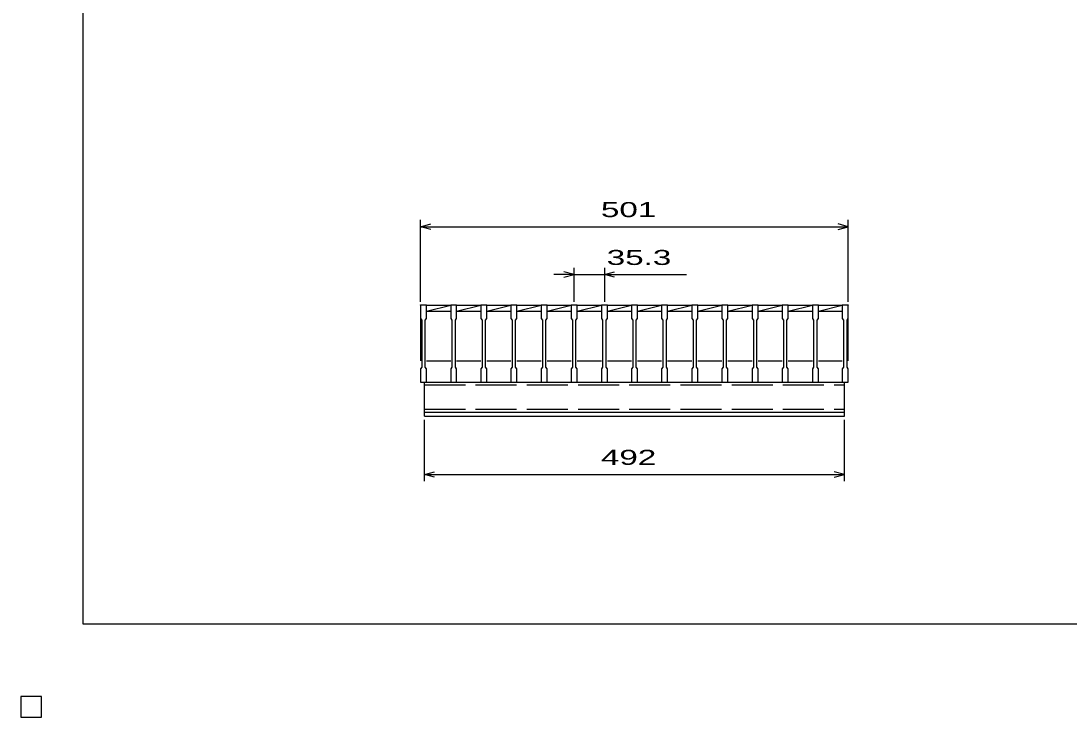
# Model space of a CAD drawing. Units: millimetres, scale not verified. Extents: x -1456 to 1385, y -1026 to 843.
# Drawn here: x -1456 to -228, y -1026 to -211 of the extents above; entities that cross this region are included whole.
import ezdxf
from ezdxf.enums import TextEntityAlignment as Align

# ---------------------------------------------------------------- set-up
doc = ezdxf.new("R2010")
doc.units = ezdxf.units.MM
doc.header["$LTSCALE"] = 8
doc.linetypes.add('DASHED', pattern=[7.5, 6, -1.5])
for name, color, linetype, lineweight in [('0_2', 150, 'Continuous', 25), ('16', 3, 'Continuous', 25), ('22', 4, 'Continuous', 25), ('24', 2, 'Continuous', 25), ('32', 4, 'Continuous', 25)]:
    doc.layers.add(name, color=color, linetype=linetype, lineweight=lineweight)
doc.styles.add('ベクトル', font='')
doc.styles.get('ベクトル').set_extended_font_data('ベクトル')

msp = doc.modelspace()

# ---------------------------------------------------------------- linework, layer by layer
at = {"layer": '0_2'}
for p, q in [((-1383.2, -917.2), (-1383.2, 842.8)), ((1384.8, -917.2), (-1383.2, -917.2)), ((-1432, -1002), (-1456, -1002)), ((-1456, -1002), (-1456, -1026)), ((-1432, -1002), (-1456, -1002)), ((-1456, -1002), (-1456, -1026)), ((-1432, -1002), (-1456, -1002)), ((-1456, -1002), (-1456, -1026)), ((-1432, -1002), (-1456, -1002)), ((-1456, -1002), (-1456, -1026)), ((-1432, -1002), (-1456, -1002)), ((-1456, -1002), (-1456, -1026)), ((-1432, -1026), (-1432, -1002)), ((-1432, -1026), (-1432, -1002)), ((-1432, -1026), (-1432, -1002)), ((-1432, -1026), (-1432, -1002)), ((-1432, -1026), (-1432, -1002)), ((-1456, -1026), (-1432, -1026)), ((-1456, -1026), (-1432, -1026)), ((-1456, -1026), (-1432, -1026)), ((-1456, -1026), (-1432, -1026)), ((-1456, -1026), (-1432, -1026))]:
    msp.add_line(p, q, dxfattribs=at)
at = {"layer": '16'}
for p, q in [((-988, -544), (-988, -543.3)), ((-988, -543.3), (-981, -543.3)), ((-988, -544), (-988, -559.5)), ((-981, -544), (-988, -544)), ((-988, -544), (-988, -609)), ((-981, -543.3), (-981, -544)), ((-981, -559.5), (-981, -544)), ((-981, -544), (-952.7, -544)), ((-981, -551), (-952.7, -544)), ((-981, -551), (-952.7, -551)), ((-952.7, -544), (-952.7, -543.3)), ((-952.7, -543.3), (-945.7, -543.3)), ((-952.7, -544), (-952.7, -559.5)), ((-945.7, -544), (-952.7, -544)), ((-945.7, -543.3), (-945.7, -544)), ((-945.7, -559.5), (-945.7, -544)), ((-945.7, -544), (-917.4, -544)), ((-945.7, -551), (-917.4, -544)), ((-945.7, -551), (-917.4, -551)), ((-917.4, -544), (-917.4, -543.3)), ((-917.4, -543.3), (-910.4, -543.3)), ((-917.4, -544), (-917.4, -559.5)), ((-910.4, -544), (-917.4, -544)), ((-910.4, -543.3), (-910.4, -544)), ((-910.4, -559.5), (-910.4, -544)), ((-910.4, -544), (-882.1, -544)), ((-910.4, -551), (-882.1, -544)), ((-910.4, -551), (-882.1, -551)), ((-882.1, -544), (-882.1, -543.3)), ((-882.1, -543.3), (-875.1, -543.3)), ((-882.1, -544), (-882.1, -559.5)), ((-875.1, -544), (-882.1, -544)), ((-875.1, -543.3), (-875.1, -544)), ((-875.1, -559.5), (-875.1, -544)), ((-875.1, -544), (-846.8, -544)), ((-875.1, -551), (-846.8, -544)), ((-875.1, -551), (-846.8, -551)), ((-846.8, -544), (-846.8, -543.3)), ((-846.8, -543.3), (-839.8, -543.3)), ((-846.8, -544), (-846.8, -559.5)), ((-839.8, -544), (-846.8, -544)), ((-839.8, -543.3), (-839.8, -544)), ((-839.8, -559.5), (-839.8, -544)), ((-839.8, -544), (-811.5, -544)), ((-839.8, -551), (-811.5, -544)), ((-839.8, -551), (-811.5, -551)), ((-811.5, -544), (-811.5, -543.3)), ((-811.5, -543.3), (-804.5, -543.3)), ((-811.5, -544), (-811.5, -559.5)), ((-804.5, -544), (-811.5, -544)), ((-804.5, -543.3), (-804.5, -544)), ((-804.5, -559.5), (-804.5, -544)), ((-804.5, -544), (-776.2, -544)), ((-804.5, -551), (-776.2, -544)), ((-804.5, -551), (-776.2, -551)), ((-776.2, -544), (-776.2, -543.3)), ((-776.2, -543.3), (-769.2, -543.3)), ((-776.2, -544), (-776.2, -559.5)), ((-769.2, -544), (-776.2, -544)), ((-769.2, -543.3), (-769.2, -544)), ((-769.2, -559.5), (-769.2, -544)), ((-769.2, -544), (-740.9, -544)), ((-769.2, -551), (-740.9, -544)), ((-769.2, -551), (-740.9, -551)), ((-740.9, -544), (-740.9, -543.3)), ((-740.9, -543.3), (-733.9, -543.3)), ((-740.9, -544), (-740.9, -559.5)), ((-733.9, -544), (-740.9, -544)), ((-733.9, -543.3), (-733.9, -544)), ((-733.9, -559.5), (-733.9, -544)), ((-733.9, -544), (-705.6, -544)), ((-733.9, -551), (-705.6, -544)), ((-733.9, -551), (-705.6, -551)), ((-705.6, -544), (-705.6, -543.3)), ((-705.6, -543.3), (-698.6, -543.3)), ((-705.6, -544), (-705.6, -559.5)), ((-698.6, -544), (-705.6, -544)), ((-698.6, -543.3), (-698.6, -544)), ((-698.6, -559.5), (-698.6, -544)), ((-698.6, -544), (-670.3, -544)), ((-698.6, -551), (-670.3, -544)), ((-698.6, -551), (-670.3, -551)), ((-670.3, -544), (-670.3, -543.3)), ((-670.3, -543.3), (-663.3, -543.3)), ((-670.3, -544), (-670.3, -559.5)), ((-663.3, -544), (-670.3, -544)), ((-663.3, -543.3), (-663.3, -544)), ((-663.3, -559.5), (-663.3, -544)), ((-663.3, -544), (-635, -544)), ((-663.3, -551), (-635, -544)), ((-663.3, -551), (-635, -551)), ((-635, -544), (-635, -543.3)), ((-635, -543.3), (-628, -543.3)), ((-635, -544), (-635, -559.5)), ((-628, -544), (-635, -544)), ((-628, -543.3), (-628, -544)), ((-628, -559.5), (-628, -544)), ((-628, -544), (-599.7, -544)), ((-628, -551), (-599.7, -544)), ((-628, -551), (-599.7, -551)), ((-599.7, -544), (-599.7, -543.3)), ((-599.7, -543.3), (-592.7, -543.3)), ((-599.7, -544), (-599.7, -559.5)), ((-592.7, -544), (-599.7, -544)), ((-592.7, -543.3), (-592.7, -544)), ((-592.7, -559.5), (-592.7, -544)), ((-592.7, -544), (-564.4, -544)), ((-592.7, -551), (-564.4, -544)), ((-592.7, -551), (-564.4, -551)), ((-564.4, -544), (-564.4, -543.3)), ((-564.4, -543.3), (-557.4, -543.3)), ((-564.4, -544), (-564.4, -559.5)), ((-557.4, -544), (-564.4, -544)), ((-557.4, -543.3), (-557.4, -544)), ((-557.4, -559.5), (-557.4, -544)), ((-557.4, -544), (-529.1, -544)), ((-557.4, -551), (-529.1, -544)), ((-557.4, -551), (-529.1, -551)), ((-529.1, -544), (-529.1, -543.3)), ((-529.1, -543.3), (-522.1, -543.3)), ((-529.1, -544), (-529.1, -559.5)), ((-522.1, -544), (-529.1, -544)), ((-522.1, -543.3), (-522.1, -544)), ((-522.1, -559.5), (-522.1, -544)), ((-522.1, -544), (-494, -544)), ((-522.1, -551), (-494, -544.049)), ((-522.1, -551), (-494, -551)), ((-494, -544), (-494, -543.3)), ((-494, -543.3), (-487, -543.3)), ((-494, -544), (-494, -559.5)), ((-487, -544), (-494, -544)), ((-487, -543.3), (-487, -544)), ((-487, -559.5), (-487, -544)), ((-487, -609), (-487, -544)), ((-988, -559.5), (-986.5, -561.5)), ((-986.5, -561.5), (-986.5, -616.5)), ((-982.5, -561.5), (-981, -559.5)), ((-982.5, -616.5), (-982.5, -561.5)), ((-952.7, -559.5), (-951.2, -561.5)), ((-951.2, -561.5), (-951.2, -616.5)), ((-947.2, -561.5), (-945.7, -559.5)), ((-947.2, -616.5), (-947.2, -561.5)), ((-917.4, -559.5), (-915.9, -561.5)), ((-915.9, -561.5), (-915.9, -616.5)), ((-911.9, -561.5), (-910.4, -559.5)), ((-911.9, -616.5), (-911.9, -561.5)), ((-882.1, -559.5), (-880.6, -561.5)), ((-880.6, -561.5), (-880.6, -616.5)), ((-876.6, -561.5), (-875.1, -559.5)), ((-876.6, -616.5), (-876.6, -561.5)), ((-846.8, -559.5), (-845.3, -561.5)), ((-845.3, -561.5), (-845.3, -616.5)), ((-841.3, -561.5), (-839.8, -559.5)), ((-841.3, -616.5), (-841.3, -561.5)), ((-811.5, -559.5), (-810, -561.5)), ((-810, -561.5), (-810, -616.5)), ((-806, -561.5), (-804.5, -559.5)), ((-806, -616.5), (-806, -561.5)), ((-776.2, -559.5), (-774.7, -561.5)), ((-774.7, -561.5), (-774.7, -616.5)), ((-770.7, -561.5), (-769.2, -559.5)), ((-770.7, -616.5), (-770.7, -561.5)), ((-740.9, -559.5), (-739.4, -561.5)), ((-739.4, -561.5), (-739.4, -616.5)), ((-735.4, -561.5), (-733.9, -559.5)), ((-735.4, -616.5), (-735.4, -561.5)), ((-705.6, -559.5), (-704.1, -561.5)), ((-704.1, -561.5), (-704.1, -616.5)), ((-700.1, -561.5), (-698.6, -559.5)), ((-700.1, -616.5), (-700.1, -561.5)), ((-670.3, -559.5), (-668.8, -561.5)), ((-668.8, -561.5), (-668.8, -616.5)), ((-664.8, -561.5), (-663.3, -559.5)), ((-664.8, -616.5), (-664.8, -561.5)), ((-635, -559.5), (-633.5, -561.5)), ((-633.5, -561.5), (-633.5, -616.5)), ((-629.5, -561.5), (-628, -559.5)), ((-629.5, -616.5), (-629.5, -561.5)), ((-599.7, -559.5), (-598.2, -561.5)), ((-598.2, -561.5), (-598.2, -616.5)), ((-594.2, -561.5), (-592.7, -559.5)), ((-594.2, -616.5), (-594.2, -561.5)), ((-564.4, -559.5), (-562.9, -561.5)), ((-562.9, -561.5), (-562.9, -616.5)), ((-558.9, -561.5), (-557.4, -559.5)), ((-558.9, -616.5), (-558.9, -561.5)), ((-529.1, -559.5), (-527.6, -561.5)), ((-527.6, -561.5), (-527.6, -616.5)), ((-523.6, -561.5), (-522.1, -559.5)), ((-523.6, -616.5), (-523.6, -561.5)), ((-494, -559.5), (-492.5, -561.5)), ((-492.5, -561.5), (-492.5, -616.5)), ((-488.5, -561.5), (-487, -559.5)), ((-488.5, -616.5), (-488.5, -561.5)), ((-981, -609), (-952.7, -609)), ((-945.7, -609), (-917.4, -609)), ((-910.4, -609), (-882.1, -609)), ((-875.1, -609), (-846.8, -609)), ((-839.8, -609), (-811.5, -609)), ((-804.5, -609), (-776.2, -609)), ((-769.2, -609), (-740.9, -609)), ((-733.9, -609), (-705.6, -609)), ((-698.6, -609), (-670.3, -609)), ((-663.3, -609), (-635, -609)), ((-628, -609), (-599.7, -609)), ((-592.7, -609), (-564.4, -609)), ((-557.4, -609), (-529.1, -609)), ((-522.1, -609), (-494, -609)), ((-986.5, -616.5), (-988, -618.5)), ((-988, -618.5), (-988, -634)), ((-981, -618.5), (-982.5, -616.5)), ((-981, -634), (-981, -618.5)), ((-951.2, -616.5), (-952.7, -618.5)), ((-952.7, -618.5), (-952.7, -634)), ((-945.7, -618.5), (-947.2, -616.5)), ((-945.7, -634), (-945.7, -618.5)), ((-915.9, -616.5), (-917.4, -618.5)), ((-917.4, -618.5), (-917.4, -634)), ((-910.4, -618.5), (-911.9, -616.5)), ((-910.4, -634), (-910.4, -618.5)), ((-880.6, -616.5), (-882.1, -618.5)), ((-882.1, -618.5), (-882.1, -634)), ((-875.1, -618.5), (-876.6, -616.5)), ((-875.1, -634), (-875.1, -618.5)), ((-845.3, -616.5), (-846.8, -618.5)), ((-846.8, -618.5), (-846.8, -634)), ((-839.8, -618.5), (-841.3, -616.5)), ((-839.8, -634), (-839.8, -618.5)), ((-810, -616.5), (-811.5, -618.5)), ((-811.5, -618.5), (-811.5, -634)), ((-804.5, -618.5), (-806, -616.5)), ((-804.5, -634), (-804.5, -618.5)), ((-774.7, -616.5), (-776.2, -618.5)), ((-776.2, -618.5), (-776.2, -634)), ((-769.2, -618.5), (-770.7, -616.5)), ((-769.2, -634), (-769.2, -618.5)), ((-739.4, -616.5), (-740.9, -618.5)), ((-740.9, -618.5), (-740.9, -634)), ((-733.9, -618.5), (-735.4, -616.5)), ((-733.9, -634), (-733.9, -618.5)), ((-704.1, -616.5), (-705.6, -618.5)), ((-705.6, -618.5), (-705.6, -634)), ((-698.6, -618.5), (-700.1, -616.5)), ((-698.6, -634), (-698.6, -618.5)), ((-668.8, -616.5), (-670.3, -618.5)), ((-670.3, -618.5), (-670.3, -634)), ((-663.3, -618.5), (-664.8, -616.5)), ((-663.3, -634), (-663.3, -618.5)), ((-633.5, -616.5), (-635, -618.5)), ((-635, -618.5), (-635, -634)), ((-628, -618.5), (-629.5, -616.5)), ((-628, -634), (-628, -618.5)), ((-598.2, -616.5), (-599.7, -618.5)), ((-599.7, -618.5), (-599.7, -634)), ((-592.7, -618.5), (-594.2, -616.5)), ((-592.7, -634), (-592.7, -618.5)), ((-562.9, -616.5), (-564.4, -618.5)), ((-564.4, -618.5), (-564.4, -634)), ((-557.4, -618.5), (-558.9, -616.5)), ((-557.4, -634), (-557.4, -618.5)), ((-527.6, -616.5), (-529.1, -618.5)), ((-529.1, -618.5), (-529.1, -634)), ((-522.1, -618.5), (-523.6, -616.5)), ((-522.1, -634), (-522.1, -618.5)), ((-492.5, -616.5), (-494, -618.5)), ((-494, -618.5), (-494, -634)), ((-487, -618.5), (-488.5, -616.5)), ((-487, -634), (-487, -618.5)), ((-988, -634), (-981, -634)), ((-983.5, -634), (-491.5, -634)), ((-983.5, -669), (-983.5, -634)), ((-952.7, -634), (-945.7, -634)), ((-917.4, -634), (-910.4, -634)), ((-882.1, -634), (-875.1, -634)), ((-846.8, -634), (-839.8, -634)), ((-811.5, -634), (-804.5, -634)), ((-776.2, -634), (-769.2, -634)), ((-740.9, -634), (-733.9, -634)), ((-705.6, -634), (-698.6, -634)), ((-670.3, -634), (-663.3, -634)), ((-635, -634), (-628, -634)), ((-599.7, -634), (-592.7, -634)), ((-564.4, -634), (-557.4, -634)), ((-529.1, -634), (-522.1, -634)), ((-494, -634), (-487, -634)), ((-491.5, -669), (-491.5, -634)), ((-983.5, -669), (-491.5, -669)), ((-983.5, -674), (-983.5, -669)), ((-983.5, -669), (-491.5, -669)), ((-983.5, -674), (-491.5, -674)), ((-491.5, -674), (-491.5, -669)), ((-1432, -1002), (-1456, -1002)), ((-1456, -1002), (-1456, -1026)), ((-1432, -1002), (-1456, -1002)), ((-1456, -1002), (-1456, -1026)), ((-1432, -1002), (-1456, -1002)), ((-1456, -1002), (-1456, -1026)), ((-1432, -1002), (-1456, -1002)), ((-1456, -1002), (-1456, -1026)), ((-1432, -1002), (-1456, -1002)), ((-1456, -1002), (-1456, -1026)), ((-1432, -1026), (-1432, -1002)), ((-1432, -1026), (-1432, -1002)), ((-1432, -1026), (-1432, -1002)), ((-1432, -1026), (-1432, -1002)), ((-1432, -1026), (-1432, -1002)), ((-1456, -1026), (-1432, -1026)), ((-1456, -1026), (-1432, -1026)), ((-1456, -1026), (-1432, -1026)), ((-1456, -1026), (-1432, -1026)), ((-1456, -1026), (-1432, -1026))]:
    msp.add_line(p, q, dxfattribs=at)
at = {"layer": '16', "linetype": 'DASHED'}
for p, q in [((-983.5, -637.2), (-491.5, -637.2)), ((-983.5, -665.8), (-491.5, -665.8))]:
    msp.add_line(p, q, dxfattribs=at)
at = {"layer": '22'}
for p, q in [((-988, -540), (-988, -444)), ((-988, -452), (-976, -448.8)), ((-976, -455.2), (-988, -452)), ((-988, -452), (-487, -452)), ((-487, -452), (-499, -448.8)), ((-499, -455.2), (-487, -452)), ((-487, -540), (-487, -444)), ((-808, -540), (-808, -500)), ((-772.7, -500), (-772.7, -540)), ((-808, -508), (-832, -508)), ((-808, -508), (-820, -504.8)), ((-820, -511.2), (-808, -508)), ((-808, -508), (-772.7, -508)), ((-772.7, -508), (-760.7, -504.8)), ((-760.7, -511.2), (-772.7, -508)), ((-772.7, -508), (-676.7, -508)), ((-983.5, -750), (-983.5, -678)), ((-491.5, -750), (-491.5, -678)), ((-983.5, -742), (-971.5, -738.8)), ((-971.5, -745.2), (-983.5, -742)), ((-983.5, -742), (-491.5, -742)), ((-491.5, -742), (-503.5, -738.8)), ((-503.5, -745.2), (-491.5, -742))]:
    msp.add_line(p, q, dxfattribs=at)
at = {"layer": '22', "color": 2}
for p, q in [((-1432, -1002), (-1456, -1002)), ((-1456, -1002), (-1456, -1026)), ((-1432, -1002), (-1456, -1002)), ((-1456, -1002), (-1456, -1026)), ((-1432, -1002), (-1456, -1002)), ((-1456, -1002), (-1456, -1026)), ((-1432, -1026), (-1432, -1002)), ((-1432, -1026), (-1432, -1002)), ((-1432, -1026), (-1432, -1002)), ((-1456, -1026), (-1432, -1026)), ((-1456, -1026), (-1432, -1026)), ((-1456, -1026), (-1432, -1026))]:
    msp.add_line(p, q, dxfattribs=at)
at = {"layer": '24', "color": 4}
for p, q in [((-1432, -1002), (-1456, -1002)), ((-1456, -1002), (-1456, -1026)), ((-1432, -1002), (-1456, -1002)), ((-1456, -1002), (-1456, -1026)), ((-1432, -1002), (-1456, -1002)), ((-1456, -1002), (-1456, -1026)), ((-1432, -1026), (-1432, -1002)), ((-1432, -1026), (-1432, -1002)), ((-1432, -1026), (-1432, -1002)), ((-1456, -1026), (-1432, -1026)), ((-1456, -1026), (-1432, -1026)), ((-1456, -1026), (-1432, -1026))]:
    msp.add_line(p, q, dxfattribs=at)
at = {"layer": '32'}
for p, q in [((-1432, -1002), (-1456, -1002)), ((-1456, -1002), (-1456, -1026)), ((-1432, -1002), (-1456, -1002)), ((-1456, -1002), (-1456, -1026)), ((-1432, -1002), (-1456, -1002)), ((-1456, -1002), (-1456, -1026)), ((-1432, -1002), (-1456, -1002)), ((-1456, -1002), (-1456, -1026)), ((-1432, -1002), (-1456, -1002)), ((-1456, -1002), (-1456, -1026)), ((-1432, -1026), (-1432, -1002)), ((-1432, -1026), (-1432, -1002)), ((-1432, -1026), (-1432, -1002)), ((-1432, -1026), (-1432, -1002)), ((-1432, -1026), (-1432, -1002)), ((-1456, -1026), (-1432, -1026)), ((-1456, -1026), (-1432, -1026)), ((-1456, -1026), (-1432, -1026)), ((-1456, -1026), (-1432, -1026)), ((-1456, -1026), (-1432, -1026))]:
    msp.add_line(p, q, dxfattribs=at)

# ---------------------------------------------------------------- texts
at = {"layer": '22', "color": 2, "style": 'ベクトル', "width": 1.65}
for s, p in [(' 501 ', (-787.5, -432)), (' 35.3 ', (-780.7, -488)), (' 492 ', (-787.5, -722))]:
    msp.add_text(s, height=17.6, dxfattribs=at).set_placement(p, align=Align.MIDDLE_LEFT)

doc.saveas('drawing.dxf')
